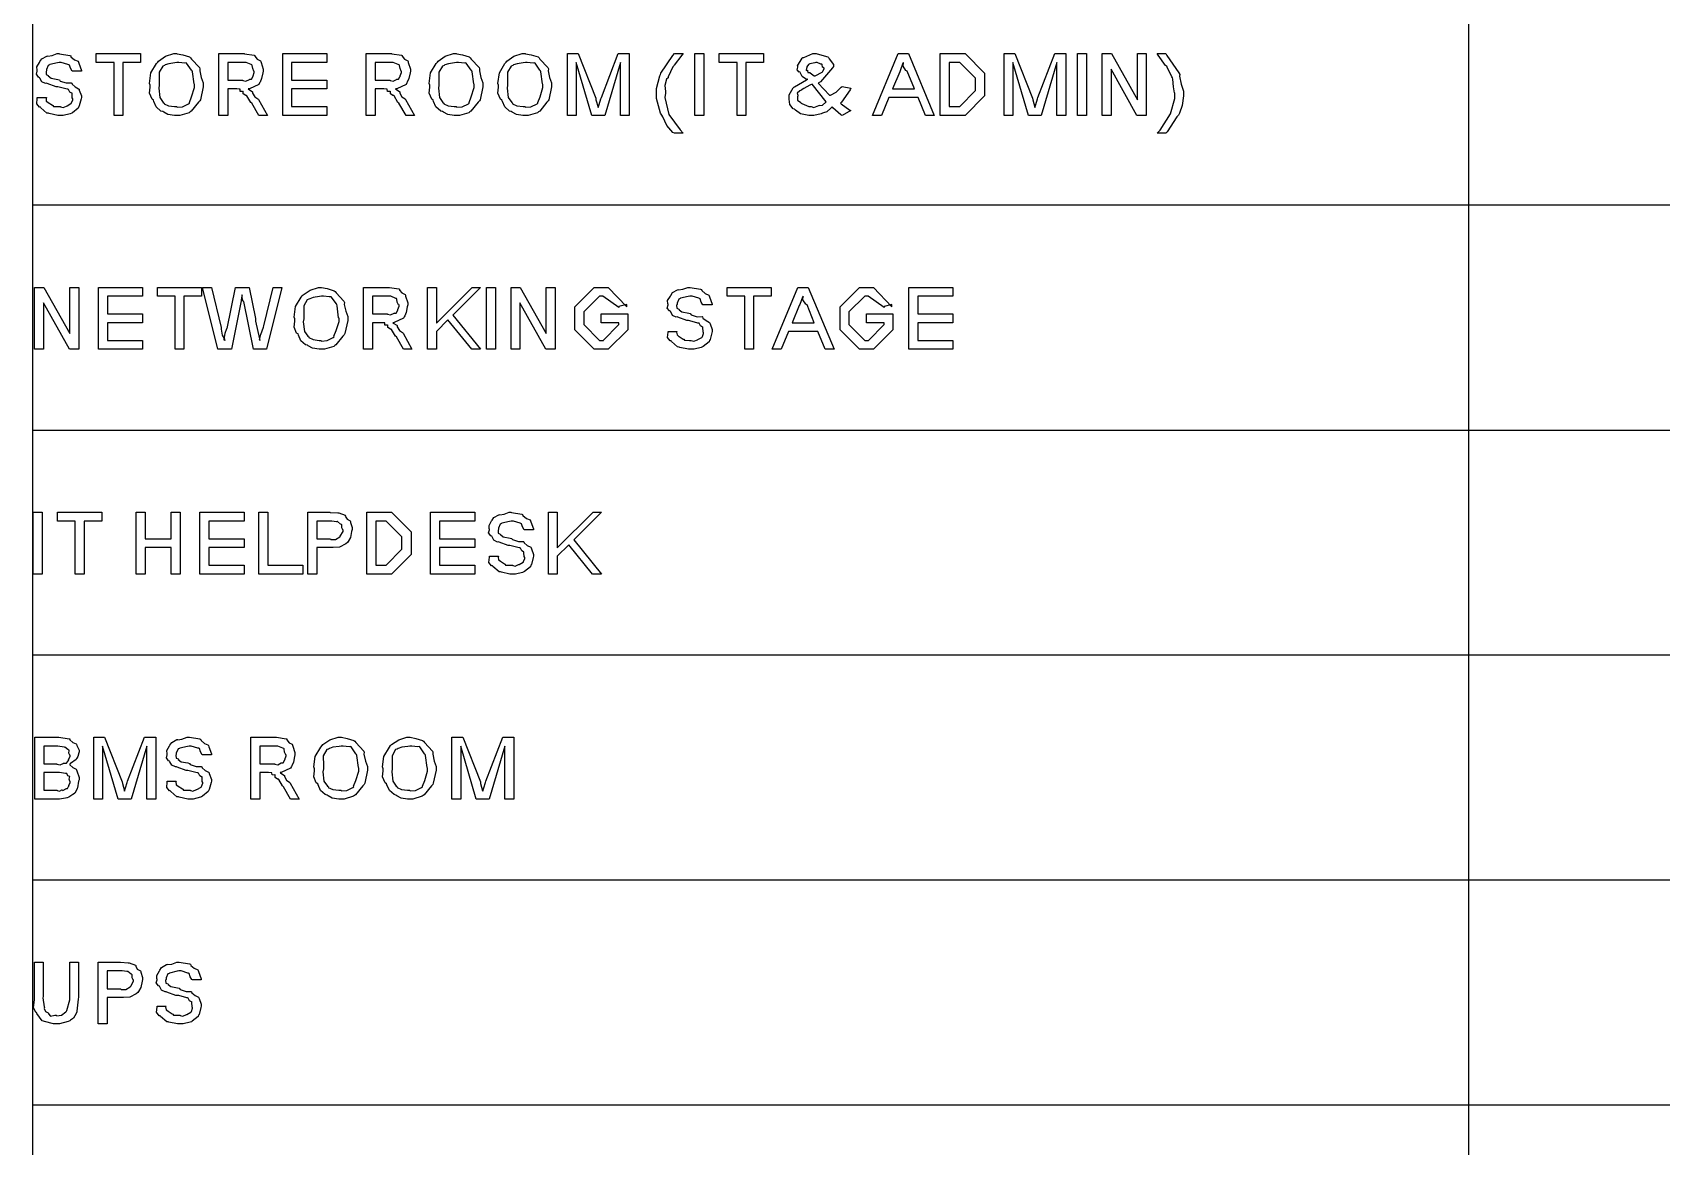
# Model space of a CAD drawing. Extents: x 0 to 23.4, y 0 to 16.5.
# Drawn here: x 19.233 to 21.089, y 9.223 to 10.491 of the extents above; entities that cross this region are included whole.
import ezdxf

# ---------------------------------------------------------------- set-up
doc = ezdxf.new("R2010")
doc.units = 0
doc.layers.get('0').update_dxf_attribs({"linetype": 'CONTINUOUS'})

msp = doc.modelspace()

# ---------------------------------------------------------------- linework, layer by layer
at = {"color": 0}
for points in [[(19.2335, 14.09), (19.2335, 8.75831)], [(20.8692, 14.09), (20.8692, 8.75831)], [(19.2335, 10.295), (22.1315, 10.295)], [(19.2335, 10.0388), (22.1315, 10.0388)], [(19.2335, 9.78276), (22.1315, 9.78276)], [(19.2335, 9.52664), (22.1315, 9.52664)], [(19.2335, 9.27051), (22.1315, 9.27051)]]:
    msp.add_lwpolyline(points, dxfattribs=at)
for points in [[(19.2389, 10.4172), (19.2492, 10.4172), (19.2488, 10.4163), (19.249, 10.4132), (19.251, 10.4119), (19.2512, 10.4115), (19.2512, 10.4115), (19.2561, 10.4085), (19.2567, 10.4083), (19.2574, 10.4071), (19.2633, 10.407), (19.2654, 10.407), (19.2654, 10.4067), (19.2682, 10.4059), (19.2722, 10.4077), (19.2728, 10.4078), (19.2728, 10.4078), (19.2772, 10.4104), (19.2775, 10.4106), (19.2775, 10.4106), (19.2779, 10.4112), (19.2793, 10.4149), (19.2793, 10.4161), (19.2787, 10.4162), (19.2785, 10.4219), (19.2785, 10.4224), (19.2781, 10.4222), (19.2758, 10.4234), (19.2743, 10.4265), (19.2736, 10.4267), (19.2729, 10.4267), (19.2636, 10.4292), (19.2622, 10.4295), (19.2603, 10.4295), (19.25, 10.4333), (19.2493, 10.4337), (19.2482, 10.4334), (19.244, 10.4354), (19.2419, 10.4393), (19.2415, 10.4399), (19.2404, 10.4404), (19.2379, 10.4438), (19.2389, 10.4473), (19.2389, 10.4484), (19.2387, 10.4484), (19.2383, 10.4523), (19.2414, 10.4574), (19.2419, 10.4582), (19.2419, 10.4582), (19.244, 10.4614), (19.2497, 10.4646), (19.2507, 10.4649), (19.2508, 10.4645), (19.2557, 10.4652), (19.2615, 10.4673), (19.2635, 10.4673), (19.2642, 10.4672), (19.276, 10.4653), (19.2769, 10.4649), (19.2772, 10.4636), (19.2813, 10.4603), (19.2853, 10.4586), (19.2858, 10.4577), (19.2862, 10.4565), (19.2892, 10.4483), (19.2893, 10.4473), (19.2793, 10.4473), (19.2785, 10.4474), (19.2767, 10.4506), (19.2754, 10.4543), (19.2747, 10.4547), (19.2737, 10.455), (19.2661, 10.4573), (19.2636, 10.4573), (19.2618, 10.4569), (19.2532, 10.455), (19.2526, 10.4545), (19.2512, 10.4539), (19.2492, 10.4493), (19.2492, 10.4477), (19.2488, 10.4469), (19.2489, 10.4436), (19.2511, 10.4425), (19.2515, 10.4421), (19.2514, 10.4419), (19.2547, 10.4395), (19.2624, 10.438), (19.2642, 10.4376), (19.2651, 10.4361), (19.2718, 10.4339), (19.2775, 10.434), (19.2782, 10.4337), (19.2785, 10.4325), (19.2821, 10.4294), (19.286, 10.4274), (19.2865, 10.4267), (19.2867, 10.4259), (19.2893, 10.4194), (19.2893, 10.4172), (19.2889, 10.4158), (19.2867, 10.4078), (19.2862, 10.407), (19.2856, 10.4054), (19.2789, 10.4001), (19.2781, 10.3996), (19.2765, 10.3989), (19.2685, 10.397), (19.2658, 10.397), (19.2622, 10.397), (19.2525, 10.399), (19.2515, 10.3994), (19.2497, 10.3996), (19.2429, 10.4055), (19.2424, 10.4063), (19.2414, 10.4063), (19.2382, 10.4103), (19.2389, 10.4162), (19.2389, 10.4172)], [(19.3263, 10.397), (19.3263, 10.4573), (19.3061, 10.4573), (19.3061, 10.4673), (19.3564, 10.4673), (19.3564, 10.4573), (19.3362, 10.4573), (19.3362, 10.397), (19.3263, 10.397)], [(19.3675, 10.4313), (19.3667, 10.4335), (19.3683, 10.4455), (19.3746, 10.4562), (19.376, 10.4577), (19.3769, 10.4589), (19.385, 10.4643), (19.3944, 10.4673), (19.3976, 10.4673), (19.3981, 10.4672), (19.4046, 10.466), (19.4124, 10.4635), (19.4135, 10.4627), (19.4146, 10.4612), (19.4235, 10.4516), (19.4242, 10.4501), (19.4239, 10.4479), (19.4256, 10.4402), (19.4278, 10.434), (19.4278, 10.4319), (19.4278, 10.4296), (19.4246, 10.4149), (19.4239, 10.4135), (19.4224, 10.4119), (19.4143, 10.4018), (19.4131, 10.4011), (19.4119, 10.4001), (19.4013, 10.397), (19.3976, 10.397), (19.3951, 10.397), (19.3876, 10.3981), (19.3829, 10.4008), (19.3818, 10.4015), (19.3797, 10.402), (19.3743, 10.4066), (19.3718, 10.413), (19.3712, 10.4143), (19.3696, 10.4154), (19.3667, 10.4222), (19.3675, 10.429), (19.3675, 10.4313)], [(19.4458, 10.397), (19.4458, 10.4673), (19.4747, 10.4673), (19.475, 10.4672), (19.4861, 10.4657), (19.4868, 10.4653), (19.4868, 10.4643), (19.4894, 10.461), (19.4931, 10.4592), (19.4936, 10.4584), (19.4938, 10.4571), (19.4961, 10.4498), (19.4961, 10.4473), (19.4957, 10.4453), (19.4944, 10.4389), (19.4926, 10.4348), (19.4921, 10.4339), (19.4913, 10.4322), (19.4807, 10.4274), (19.4792, 10.4271), (19.4796, 10.4267), (19.4836, 10.4242), (19.484, 10.4239), (19.484, 10.4225), (19.4865, 10.4183), (19.4901, 10.4159), (19.4907, 10.415), (19.501, 10.397), (19.4911, 10.397), (19.4832, 10.4109), (19.4821, 10.4118), (19.4776, 10.4193), (19.4772, 10.4198), (19.4764, 10.4197), (19.4735, 10.4215), (19.4735, 10.4243), (19.4732, 10.4245), (19.4726, 10.4242), (19.4701, 10.4243), (19.47, 10.4268), (19.4697, 10.4269), (19.4689, 10.4268), (19.466, 10.4271), (19.4651, 10.4271), (19.456, 10.4271), (19.456, 10.397), (19.4458, 10.397)], [(19.5185, 10.397), (19.5185, 10.4673), (19.5687, 10.4673), (19.5687, 10.4573), (19.5286, 10.4573), (19.5286, 10.4371), (19.5687, 10.4371), (19.5687, 10.4271), (19.5286, 10.4271), (19.5286, 10.407), (19.5687, 10.407), (19.5687, 10.397), (19.5185, 10.397)], [(19.6135, 10.397), (19.6135, 10.4673), (19.6424, 10.4673), (19.6428, 10.4672), (19.6537, 10.4657), (19.6546, 10.4653), (19.6544, 10.4643), (19.6572, 10.461), (19.6608, 10.4592), (19.6612, 10.4584), (19.6615, 10.4571), (19.6639, 10.4498), (19.6639, 10.4473), (19.6635, 10.4453), (19.6622, 10.4389), (19.6604, 10.4348), (19.6597, 10.4339), (19.659, 10.4322), (19.6483, 10.4274), (19.6469, 10.4271), (19.6472, 10.4267), (19.6514, 10.4242), (19.6517, 10.4239), (19.6517, 10.4225), (19.6543, 10.4183), (19.6579, 10.4159), (19.6585, 10.415), (19.6686, 10.397), (19.6589, 10.397), (19.6508, 10.4109), (19.6497, 10.4118), (19.6453, 10.4193), (19.645, 10.4198), (19.644, 10.4197), (19.6411, 10.4215), (19.6411, 10.4243), (19.6408, 10.4245), (19.6404, 10.4242), (19.6379, 10.4243), (19.6376, 10.4268), (19.6374, 10.4269), (19.6367, 10.4268), (19.6338, 10.4271), (19.6328, 10.4271), (19.6238, 10.4271), (19.6238, 10.397), (19.6135, 10.397)], [(19.6861, 10.4313), (19.6853, 10.4335), (19.6869, 10.4455), (19.6932, 10.4562), (19.6946, 10.4577), (19.6957, 10.4589), (19.7036, 10.4643), (19.7131, 10.4673), (19.7162, 10.4673), (19.7168, 10.4672), (19.7232, 10.466), (19.731, 10.4635), (19.7321, 10.4627), (19.7332, 10.4612), (19.7421, 10.4516), (19.7428, 10.4501), (19.7425, 10.4479), (19.7442, 10.4402), (19.7465, 10.434), (19.7465, 10.4319), (19.7464, 10.4296), (19.7432, 10.4149), (19.7425, 10.4135), (19.7411, 10.4119), (19.7329, 10.4018), (19.7317, 10.4011), (19.7306, 10.4001), (19.7199, 10.397), (19.7162, 10.397), (19.7138, 10.397), (19.7064, 10.3981), (19.7017, 10.4008), (19.7004, 10.4015), (19.6985, 10.402), (19.6929, 10.4066), (19.6904, 10.413), (19.6899, 10.4143), (19.6882, 10.4154), (19.6853, 10.4222), (19.6861, 10.429), (19.6861, 10.4313)], [(19.7644, 10.4313), (19.7636, 10.4335), (19.7653, 10.4455), (19.7715, 10.4562), (19.7729, 10.4577), (19.7739, 10.4589), (19.7819, 10.4643), (19.7914, 10.4673), (19.7946, 10.4673), (19.795, 10.4672), (19.8014, 10.466), (19.8093, 10.4635), (19.8104, 10.4627), (19.8115, 10.4612), (19.8204, 10.4516), (19.8211, 10.4501), (19.8207, 10.4479), (19.8224, 10.4402), (19.8247, 10.434), (19.8247, 10.4319), (19.8247, 10.4296), (19.8215, 10.4149), (19.8208, 10.4135), (19.8193, 10.4119), (19.8113, 10.4018), (19.81, 10.4011), (19.8087, 10.4001), (19.7981, 10.397), (19.7946, 10.397), (19.7921, 10.397), (19.7846, 10.3981), (19.7799, 10.4008), (19.7787, 10.4015), (19.7767, 10.402), (19.7713, 10.4066), (19.7687, 10.413), (19.7681, 10.4143), (19.7664, 10.4154), (19.7636, 10.4222), (19.7644, 10.429), (19.7644, 10.4313)], [(19.8428, 10.397), (19.8428, 10.4673), (19.8551, 10.4673), (19.875, 10.4165), (19.8753, 10.4148), (19.8778, 10.4064), (19.8779, 10.4059), (19.8779, 10.4059), (19.8789, 10.4096), (19.881, 10.416), (19.8814, 10.4172), (19.9007, 10.4673), (19.9132, 10.4673), (19.9132, 10.397), (19.9031, 10.397), (19.9031, 10.4573), (19.8853, 10.397), (19.8706, 10.397), (19.8529, 10.4573), (19.8529, 10.397), (19.8428, 10.397)], [(19.9647, 10.3768), (19.9628, 10.3777), (19.9561, 10.3855), (19.9514, 10.3955), (19.9504, 10.3974), (19.9489, 10.3994), (19.9444, 10.4164), (19.9444, 10.4222), (19.9444, 10.4275), (19.9481, 10.4419), (19.9489, 10.4436), (19.9493, 10.4452), (19.9628, 10.4653), (19.9647, 10.4673), (19.9747, 10.4673), (19.9731, 10.4656), (19.9644, 10.4541), (19.964, 10.4534), (19.9628, 10.4523), (19.9576, 10.4411), (19.9574, 10.4399), (19.9557, 10.4384), (19.9536, 10.4309), (19.9544, 10.4244), (19.9544, 10.4222), (19.9536, 10.4175), (19.9582, 10.3981), (19.9713, 10.3806), (19.9747, 10.3768), (19.9647, 10.3768)], [(19.9879, 10.397), (19.9879, 10.4673), (19.9982, 10.4673), (19.9982, 10.397), (19.9879, 10.397)], [(20.0361, 10.397), (20.0361, 10.4573), (20.0158, 10.4573), (20.0158, 10.4673), (20.0663, 10.4673), (20.0663, 10.4573), (20.0461, 10.4573), (20.0461, 10.397), (20.0361, 10.397)], [(20.1442, 10.4067), (20.1429, 10.4052), (20.1382, 10.4012), (20.1344, 10.3998), (20.1335, 10.3994), (20.1317, 10.3988), (20.1236, 10.397), (20.121, 10.397), (20.1178, 10.397), (20.1083, 10.3988), (20.1026, 10.4029), (20.1014, 10.4041), (20.0999, 10.4046), (20.0961, 10.4096), (20.0953, 10.4155), (20.0953, 10.4174), (20.0953, 10.4203), (20.0999, 10.4282), (20.1007, 10.4291), (20.1013, 10.4296), (20.115, 10.4376), (20.1168, 10.4382), (20.1153, 10.438), (20.11, 10.4412), (20.1079, 10.446), (20.1075, 10.4465), (20.1067, 10.4464), (20.1043, 10.4487), (20.1053, 10.4518), (20.1053, 10.4528), (20.1047, 10.4534), (20.1101, 10.4622), (20.1111, 10.4629), (20.1119, 10.4628), (20.1225, 10.4673), (20.1261, 10.4673), (20.1274, 10.4672), (20.1393, 10.4637), (20.1403, 10.4629), (20.1408, 10.4614), (20.1457, 10.4549), (20.1457, 10.4528), (20.1449, 10.4512), (20.1312, 10.4353), (20.1283, 10.4337), (20.1414, 10.42), (20.1425, 10.4199), (20.149, 10.4234), (20.1547, 10.429), (20.1557, 10.43), (20.1657, 10.428), (20.1649, 10.4261), (20.1551, 10.4121), (20.1539, 10.4109), (20.1546, 10.41), (20.1646, 10.403), (20.1657, 10.4024), (20.1557, 10.397), (20.1543, 10.3975), (20.1451, 10.4057), (20.1442, 10.4067)], [(20.1904, 10.397), (20.2197, 10.4673), (20.2314, 10.4673), (20.2607, 10.397), (20.2507, 10.397), (20.2422, 10.4172), (20.2089, 10.4172), (20.2004, 10.397), (20.1904, 10.397)], [(20.2675, 10.397), (20.2675, 10.4673), (20.2885, 10.4673), (20.2957, 10.4673), (20.3178, 10.4452), (20.3178, 10.4326), (20.3178, 10.4191), (20.2957, 10.397), (20.2896, 10.397), (20.2675, 10.397)], [(20.3401, 10.397), (20.3401, 10.4673), (20.3525, 10.4673), (20.3725, 10.4165), (20.3728, 10.4148), (20.3751, 10.4064), (20.3753, 10.4059), (20.3753, 10.4059), (20.3762, 10.4096), (20.3783, 10.416), (20.3788, 10.4172), (20.3981, 10.4673), (20.4107, 10.4673), (20.4107, 10.397), (20.4004, 10.397), (20.4004, 10.4573), (20.3826, 10.397), (20.3679, 10.397), (20.3503, 10.4573), (20.3503, 10.397), (20.3401, 10.397)], [(20.4239, 10.397), (20.4239, 10.4673), (20.4342, 10.4673), (20.4342, 10.397), (20.4239, 10.397)], [(20.4519, 10.397), (20.4519, 10.4673), (20.4625, 10.4673), (20.4922, 10.4148), (20.4922, 10.4673), (20.5022, 10.4673), (20.5022, 10.397), (20.4915, 10.397), (20.4621, 10.4497), (20.4621, 10.397), (20.4519, 10.397)], [(20.5246, 10.3768), (20.5146, 10.3768), (20.5179, 10.38), (20.5297, 10.3986), (20.5347, 10.4163), (20.5347, 10.4222), (20.5342, 10.4227), (20.5332, 10.4295), (20.5324, 10.4383), (20.5319, 10.4397), (20.5313, 10.4408), (20.5261, 10.4521), (20.5254, 10.4532), (20.524, 10.4539), (20.5158, 10.4657), (20.5146, 10.4673), (20.5246, 10.4673), (20.5256, 10.4653), (20.5394, 10.4456), (20.5404, 10.4436), (20.5401, 10.4415), (20.5421, 10.4326), (20.5447, 10.4247), (20.5447, 10.4222), (20.5444, 10.4191), (20.5429, 10.4082), (20.5399, 10.3994), (20.5389, 10.3974), (20.5369, 10.3955), (20.526, 10.3783), (20.5246, 10.3768)], [(19.3778, 10.4313), (19.3772, 10.428), (19.3783, 10.4172), (19.3824, 10.4116), (19.3833, 10.4109), (19.3833, 10.4103), (19.3882, 10.4079), (19.3953, 10.407), (19.3976, 10.407), (19.3981, 10.4063), (19.4042, 10.4067), (19.4112, 10.4102), (19.4122, 10.4109), (19.4121, 10.4116), (19.4147, 10.4182), (19.4179, 10.4287), (19.4179, 10.4321), (19.4174, 10.4328), (19.4157, 10.4465), (19.4153, 10.4477), (19.4147, 10.4484), (19.409, 10.4565), (19.4083, 10.4567), (19.4068, 10.4564), (19.4001, 10.4573), (19.3979, 10.4573), (19.3956, 10.4569), (19.3886, 10.4558), (19.3846, 10.4544), (19.3836, 10.4538), (19.3817, 10.4532), (19.3776, 10.4463), (19.3778, 10.4351), (19.3778, 10.4313)], [(19.456, 10.4371), (19.4732, 10.4371), (19.4732, 10.4367), (19.4765, 10.4359), (19.4806, 10.438), (19.481, 10.4382), (19.481, 10.4382), (19.4828, 10.4381), (19.4846, 10.4415), (19.4849, 10.4419), (19.4846, 10.442), (19.4861, 10.446), (19.4861, 10.4473), (19.4857, 10.4474), (19.4843, 10.4503), (19.4837, 10.454), (19.4833, 10.4545), (19.4824, 10.4548), (19.4767, 10.4573), (19.4749, 10.4573), (19.456, 10.4573), (19.456, 10.4371)], [(19.6238, 10.4371), (19.6408, 10.4371), (19.6408, 10.4367), (19.6443, 10.4359), (19.6482, 10.438), (19.6486, 10.4382), (19.6486, 10.4382), (19.6504, 10.4381), (19.6524, 10.4415), (19.6525, 10.4419), (19.6524, 10.442), (19.6539, 10.446), (19.6539, 10.4473), (19.6533, 10.4474), (19.6521, 10.4503), (19.6515, 10.454), (19.6511, 10.4545), (19.6501, 10.4548), (19.6444, 10.4573), (19.6426, 10.4573), (19.6238, 10.4573), (19.6238, 10.4371)], [(19.6964, 10.4313), (19.6958, 10.428), (19.6969, 10.4172), (19.701, 10.4116), (19.7019, 10.4109), (19.7019, 10.4103), (19.7068, 10.4079), (19.7139, 10.407), (19.7162, 10.407), (19.7167, 10.4063), (19.7228, 10.4067), (19.7299, 10.4102), (19.7308, 10.4109), (19.7307, 10.4116), (19.7333, 10.4182), (19.7365, 10.4287), (19.7365, 10.4321), (19.7361, 10.4328), (19.7343, 10.4465), (19.7339, 10.4477), (19.7333, 10.4484), (19.7276, 10.4565), (19.7269, 10.4567), (19.7254, 10.4564), (19.7188, 10.4573), (19.7165, 10.4573), (19.7142, 10.4569), (19.7072, 10.4558), (19.7032, 10.4544), (19.7022, 10.4538), (19.7003, 10.4532), (19.6963, 10.4463), (19.6964, 10.4351), (19.6964, 10.4313)], [(19.7746, 10.4313), (19.774, 10.428), (19.7753, 10.4172), (19.7793, 10.4116), (19.7803, 10.4109), (19.7803, 10.4103), (19.7851, 10.4079), (19.7922, 10.407), (19.7946, 10.407), (19.795, 10.4063), (19.8011, 10.4067), (19.8082, 10.4102), (19.8092, 10.4109), (19.809, 10.4116), (19.8117, 10.4182), (19.8147, 10.4287), (19.8147, 10.4321), (19.8143, 10.4328), (19.8126, 10.4465), (19.8122, 10.4477), (19.8115, 10.4484), (19.806, 10.4565), (19.8053, 10.4567), (19.8038, 10.4564), (19.7971, 10.4573), (19.7949, 10.4573), (19.7925, 10.4569), (19.7854, 10.4558), (19.7815, 10.4544), (19.7806, 10.4538), (19.7785, 10.4532), (19.7746, 10.4463), (19.7746, 10.4351), (19.7746, 10.4313)], [(20.1238, 10.4419), (20.1249, 10.4421), (20.1329, 10.4461), (20.1333, 10.4465), (20.1333, 10.4465), (20.1336, 10.4475), (20.1354, 10.45), (20.1354, 10.4508), (20.1351, 10.4506), (20.1332, 10.4518), (20.1331, 10.4551), (20.1326, 10.4553), (20.1314, 10.4555), (20.1271, 10.4573), (20.1257, 10.4573), (20.1247, 10.4569), (20.1188, 10.4557), (20.1183, 10.4553), (20.1174, 10.455), (20.1156, 10.4522), (20.1156, 10.4512), (20.1153, 10.4506), (20.1149, 10.4483), (20.1163, 10.4486), (20.1164, 10.4484), (20.1161, 10.4479), (20.1167, 10.4458), (20.119, 10.4457), (20.1194, 10.4454), (20.1238, 10.4419)], [(20.2129, 10.4271), (20.2381, 10.4271), (20.2299, 10.4473), (20.2283, 10.448), (20.2253, 10.4532), (20.2256, 10.4571), (20.2256, 10.4573), (20.2247, 10.4563), (20.2217, 10.4478), (20.2213, 10.4467), (20.2129, 10.4271)], [(20.2776, 10.407), (20.2889, 10.407), (20.2896, 10.407), (20.3078, 10.4252), (20.3078, 10.4326), (20.3078, 10.4393), (20.2896, 10.4573), (20.2889, 10.4573), (20.2776, 10.4573), (20.2776, 10.407)], [(20.1376, 10.4124), (20.1214, 10.4326), (20.119, 10.4314), (20.1119, 10.4278), (20.1092, 10.4259), (20.1086, 10.4254), (20.1074, 10.425), (20.1044, 10.4222), (20.1053, 10.4199), (20.1053, 10.4191), (20.1047, 10.4182), (20.105, 10.4142), (20.1086, 10.4118), (20.1092, 10.4111), (20.1099, 10.4104), (20.1178, 10.407), (20.1206, 10.407), (20.1206, 10.407), (20.1236, 10.4061), (20.129, 10.4083), (20.1299, 10.4085), (20.1299, 10.4083), (20.1335, 10.4088), (20.1372, 10.412), (20.1376, 10.4124)], [(19.2358, 10.1309), (19.2358, 10.2012), (19.2464, 10.2012), (19.2761, 10.1487), (19.2761, 10.2012), (19.2861, 10.2012), (19.2861, 10.1309), (19.2756, 10.1309), (19.246, 10.1836), (19.246, 10.1309), (19.2358, 10.1309)], [(19.3085, 10.1309), (19.3085, 10.2012), (19.3589, 10.2012), (19.3589, 10.1912), (19.3187, 10.1912), (19.3187, 10.171), (19.3589, 10.171), (19.3589, 10.161), (19.3187, 10.161), (19.3187, 10.1408), (19.3589, 10.1408), (19.3589, 10.1309), (19.3085, 10.1309)], [(19.3958, 10.1309), (19.3958, 10.1912), (19.3757, 10.1912), (19.3757, 10.2012), (19.426, 10.2012), (19.426, 10.1912), (19.4058, 10.1912), (19.4058, 10.1309), (19.3958, 10.1309)], [(19.4446, 10.1309), (19.4272, 10.2012), (19.4372, 10.2012), (19.4485, 10.1556), (19.4482, 10.1535), (19.4494, 10.1469), (19.4521, 10.1421), (19.4524, 10.1408), (19.4518, 10.142), (19.4528, 10.1489), (19.4549, 10.1542), (19.455, 10.1545), (19.4646, 10.2012), (19.4801, 10.2012), (19.4874, 10.1656), (19.4874, 10.1628), (19.4921, 10.1427), (19.4925, 10.1408), (19.4921, 10.1413), (19.4935, 10.1476), (19.4965, 10.1559), (19.4968, 10.1573), (19.5076, 10.2012), (19.5176, 10.2012), (19.5001, 10.1309), (19.4851, 10.1309), (19.474, 10.1851), (19.4735, 10.1852), (19.4722, 10.1889), (19.4724, 10.1926), (19.4724, 10.1927), (19.4719, 10.1917), (19.4711, 10.1866), (19.471, 10.186), (19.46, 10.1309), (19.4446, 10.1309)], [(19.5322, 10.1652), (19.5314, 10.1674), (19.5331, 10.1794), (19.5393, 10.1901), (19.5407, 10.1916), (19.5417, 10.1928), (19.5497, 10.1981), (19.5592, 10.2012), (19.5624, 10.2012), (19.5628, 10.2011), (19.5692, 10.1999), (19.5771, 10.1974), (19.5782, 10.1966), (19.5793, 10.195), (19.5882, 10.1854), (19.5889, 10.184), (19.5886, 10.1818), (19.5903, 10.174), (19.5925, 10.1679), (19.5925, 10.1658), (19.5925, 10.1635), (19.5893, 10.1488), (19.5886, 10.1473), (19.5871, 10.1458), (19.579, 10.1357), (19.5778, 10.135), (19.5767, 10.134), (19.566, 10.1309), (19.5624, 10.1309), (19.5599, 10.1309), (19.5524, 10.132), (19.5476, 10.1347), (19.5465, 10.1354), (19.5444, 10.1358), (19.539, 10.1405), (19.5365, 10.1469), (19.536, 10.1482), (19.5342, 10.1492), (19.5314, 10.156), (19.5322, 10.1629), (19.5322, 10.1652)], [(19.5424, 10.1652), (19.5419, 10.1619), (19.5431, 10.1511), (19.5471, 10.1455), (19.5481, 10.1448), (19.5481, 10.1441), (19.5531, 10.1418), (19.56, 10.1408), (19.5624, 10.1408), (19.5628, 10.1401), (19.5689, 10.1406), (19.576, 10.1441), (19.5769, 10.1448), (19.5768, 10.1455), (19.5794, 10.1521), (19.5826, 10.1625), (19.5826, 10.166), (19.5821, 10.1667), (19.5806, 10.1803), (19.5801, 10.1816), (19.5796, 10.1823), (19.5738, 10.1904), (19.5731, 10.1905), (19.5715, 10.1903), (19.5649, 10.1912), (19.5626, 10.1912), (19.5603, 10.1908), (19.5533, 10.1897), (19.5493, 10.1883), (19.5483, 10.1877), (19.5464, 10.1871), (19.5424, 10.1802), (19.5424, 10.1689), (19.5424, 10.1652)], [(19.6106, 10.1309), (19.6106, 10.2012), (19.6394, 10.2012), (19.6399, 10.2011), (19.6508, 10.1995), (19.6515, 10.1992), (19.6515, 10.1982), (19.6543, 10.1949), (19.6579, 10.1931), (19.6583, 10.1923), (19.6585, 10.191), (19.661, 10.1837), (19.661, 10.1812), (19.6604, 10.1791), (19.6592, 10.1727), (19.6575, 10.1687), (19.6568, 10.1678), (19.656, 10.1661), (19.6454, 10.1612), (19.644, 10.161), (19.6443, 10.1605), (19.6485, 10.158), (19.6487, 10.1578), (19.6487, 10.1564), (19.6513, 10.1522), (19.655, 10.1498), (19.6556, 10.1489), (19.6657, 10.1309), (19.656, 10.1309), (19.6479, 10.1448), (19.6468, 10.1457), (19.6424, 10.1532), (19.6421, 10.1537), (19.6411, 10.1535), (19.6382, 10.1554), (19.6382, 10.1582), (19.6379, 10.1584), (19.6374, 10.158), (19.6349, 10.1582), (19.6347, 10.1607), (19.6344, 10.1608), (19.6338, 10.1607), (19.6308, 10.161), (19.6299, 10.161), (19.6208, 10.161), (19.6208, 10.1309), (19.6106, 10.1309)], [(19.6208, 10.171), (19.6379, 10.171), (19.6379, 10.1706), (19.6414, 10.1698), (19.6453, 10.1719), (19.6457, 10.1721), (19.6457, 10.172), (19.6475, 10.172), (19.6494, 10.1754), (19.6496, 10.1758), (19.6494, 10.1759), (19.651, 10.1799), (19.651, 10.1812), (19.6504, 10.1813), (19.649, 10.1842), (19.6486, 10.1879), (19.6481, 10.1884), (19.6472, 10.1887), (19.6415, 10.1912), (19.6396, 10.1912), (19.6208, 10.1912), (19.6208, 10.171)], [(19.6833, 10.1309), (19.6833, 10.2012), (19.6935, 10.2012), (19.6935, 10.1606), (19.7343, 10.2012), (19.7436, 10.2012), (19.7121, 10.1697), (19.7436, 10.1309), (19.7339, 10.1309), (19.7065, 10.1641), (19.6935, 10.151), (19.6935, 10.1309), (19.6833, 10.1309)], [(19.7504, 10.1309), (19.7504, 10.2012), (19.7607, 10.2012), (19.7607, 10.1309), (19.7504, 10.1309)], [(19.7785, 10.1309), (19.7785, 10.2012), (19.789, 10.2012), (19.8187, 10.1487), (19.8187, 10.2012), (19.8288, 10.2012), (19.8288, 10.1309), (19.8182, 10.1309), (19.7886, 10.1836), (19.7886, 10.1309), (19.7785, 10.1309)], [(19.8812, 10.161), (19.8812, 10.171), (19.9115, 10.171), (19.9115, 10.153), (19.8893, 10.1309), (19.8846, 10.1309), (19.8733, 10.1309), (19.8511, 10.153), (19.8511, 10.1658), (19.8511, 10.179), (19.8733, 10.2012), (19.8838, 10.2012), (19.8892, 10.2012), (19.9104, 10.179), (19.9104, 10.1816), (19.9013, 10.1795), (19.9013, 10.1782), (19.8831, 10.1912), (19.8835, 10.1912), (19.8793, 10.1912), (19.8614, 10.1732), (19.8614, 10.166), (19.8614, 10.1591), (19.8793, 10.1408), (19.8838, 10.1408), (19.8835, 10.1408), (19.9015, 10.1591), (19.9015, 10.161), (19.8812, 10.161)], [(19.9575, 10.151), (19.9676, 10.151), (19.9672, 10.1502), (19.9676, 10.1471), (19.9694, 10.1458), (19.9699, 10.1454), (19.9699, 10.1454), (19.9746, 10.1424), (19.9753, 10.1421), (19.976, 10.141), (19.9819, 10.1408), (19.9839, 10.1408), (19.9839, 10.1406), (19.9867, 10.1398), (19.9908, 10.1416), (19.9914, 10.1417), (19.9914, 10.1417), (19.9958, 10.1443), (19.9961, 10.1445), (19.9961, 10.1445), (19.9965, 10.1451), (19.9978, 10.1488), (19.9978, 10.15), (19.9974, 10.1501), (19.9971, 10.1558), (19.9969, 10.1563), (19.9965, 10.156), (19.9943, 10.1573), (19.9928, 10.1604), (19.9922, 10.1606), (19.9915, 10.1606), (19.9821, 10.1631), (19.9807, 10.1634), (19.9787, 10.1634), (19.9685, 10.1672), (19.9679, 10.1675), (19.9667, 10.1673), (19.9625, 10.1693), (19.9606, 10.1732), (19.9601, 10.1738), (19.9589, 10.1743), (19.9565, 10.1777), (19.9575, 10.1812), (19.9575, 10.1823), (19.9572, 10.1823), (19.9569, 10.1861), (19.96, 10.1913), (19.9606, 10.1921), (19.9606, 10.1921), (19.9625, 10.1953), (19.9682, 10.1985), (19.9692, 10.1988), (19.9693, 10.1984), (19.9742, 10.1991), (19.98, 10.2012), (19.9819, 10.2012), (19.9826, 10.2011), (19.9944, 10.1992), (19.9954, 10.1988), (19.9958, 10.1975), (19.9997, 10.1942), (20.0038, 10.1924), (20.0043, 10.1916), (20.0047, 10.1904), (20.0078, 10.1822), (20.0078, 10.1812), (19.9978, 10.1812), (19.9971, 10.1813), (19.9953, 10.1845), (19.9939, 10.1882), (19.9933, 10.1886), (19.9924, 10.1889), (19.9847, 10.1912), (19.9822, 10.1912), (19.9804, 10.1908), (19.9717, 10.1889), (19.9711, 10.1884), (19.9697, 10.1878), (19.9676, 10.1832), (19.9676, 10.1816), (19.9672, 10.1808), (19.9675, 10.1775), (19.9696, 10.1764), (19.97, 10.176), (19.97, 10.1758), (19.9732, 10.1733), (19.981, 10.1719), (19.9826, 10.1714), (19.9837, 10.17), (19.9904, 10.1678), (19.9961, 10.1679), (19.9968, 10.1675), (19.9971, 10.1663), (20.0007, 10.1633), (20.0046, 10.1613), (20.005, 10.1606), (20.0053, 10.1598), (20.0078, 10.1533), (20.0078, 10.151), (20.0074, 10.1496), (20.0053, 10.1417), (20.0047, 10.1408), (20.0042, 10.1393), (19.9974, 10.134), (19.9965, 10.1335), (19.995, 10.1328), (19.9871, 10.1309), (19.9844, 10.1309), (19.9808, 10.1309), (19.971, 10.1329), (19.97, 10.1332), (19.9683, 10.1335), (19.9615, 10.1394), (19.961, 10.1402), (19.9599, 10.1402), (19.9567, 10.1442), (19.9575, 10.1501), (19.9575, 10.151)], [(20.0449, 10.1309), (20.0449, 10.1912), (20.0246, 10.1912), (20.0246, 10.2012), (20.075, 10.2012), (20.075, 10.1912), (20.0549, 10.1912), (20.0549, 10.1309), (20.0449, 10.1309)], [(20.0761, 10.1309), (20.1054, 10.2012), (20.1172, 10.2012), (20.1465, 10.1309), (20.1365, 10.1309), (20.1281, 10.151), (20.0946, 10.151), (20.0861, 10.1309), (20.0761, 10.1309)], [(20.0987, 10.161), (20.1239, 10.161), (20.1157, 10.1812), (20.1142, 10.1819), (20.1111, 10.1871), (20.1114, 10.191), (20.1114, 10.1912), (20.1104, 10.1902), (20.1074, 10.1817), (20.1069, 10.1806), (20.0987, 10.161)], [(20.1835, 10.161), (20.1835, 10.171), (20.2136, 10.171), (20.2136, 10.153), (20.1915, 10.1309), (20.1868, 10.1309), (20.1754, 10.1309), (20.1533, 10.153), (20.1533, 10.1658), (20.1533, 10.179), (20.1754, 10.2012), (20.1858, 10.2012), (20.1913, 10.2012), (20.2125, 10.179), (20.2125, 10.1816), (20.2035, 10.1795), (20.2035, 10.1782), (20.1853, 10.1912), (20.1857, 10.1912), (20.1815, 10.1912), (20.1635, 10.1732), (20.1635, 10.166), (20.1635, 10.1591), (20.1815, 10.1408), (20.1858, 10.1408), (20.1857, 10.1408), (20.2036, 10.1591), (20.2036, 10.161), (20.1835, 10.161)], [(20.2317, 10.1309), (20.2317, 10.2012), (20.2819, 10.2012), (20.2819, 10.1912), (20.2418, 10.1912), (20.2418, 10.171), (20.2819, 10.171), (20.2819, 10.161), (20.2418, 10.161), (20.2418, 10.1408), (20.2819, 10.1408), (20.2819, 10.1309), (20.2317, 10.1309)], [(19.234, 9.87478), (19.234, 9.9451), (19.2443, 9.9451), (19.2443, 9.87478), (19.234, 9.87478)], [(19.2822, 9.87478), (19.2822, 9.93511), (19.2619, 9.93511), (19.2619, 9.9451), (19.3124, 9.9451), (19.3124, 9.93511), (19.2922, 9.93511), (19.2922, 9.87478), (19.2822, 9.87478)], [(19.3514, 9.87478), (19.3514, 9.9451), (19.3617, 9.9451), (19.3617, 9.91493), (19.3915, 9.91493), (19.3915, 9.9451), (19.4018, 9.9451), (19.4018, 9.87478), (19.3915, 9.87478), (19.3915, 9.90494), (19.3617, 9.90494), (19.3617, 9.87478), (19.3514, 9.87478)], [(19.424, 9.87478), (19.424, 9.9451), (19.4744, 9.9451), (19.4744, 9.93511), (19.4343, 9.93511), (19.4343, 9.91493), (19.4744, 9.91493), (19.4744, 9.90494), (19.4343, 9.90494), (19.4343, 9.88476), (19.4744, 9.88476), (19.4744, 9.87478), (19.424, 9.87478)], [(19.4911, 9.87478), (19.4911, 9.9451), (19.5014, 9.9451), (19.5014, 9.88476), (19.5415, 9.88476), (19.5415, 9.87478), (19.4911, 9.87478)], [(19.5471, 9.87478), (19.5471, 9.9451), (19.5721, 9.9451), (19.5725, 9.94504), (19.5814, 9.94456), (19.5821, 9.94444), (19.5825, 9.94433), (19.5896, 9.94185), (19.59, 9.9414), (19.5897, 9.94054), (19.5917, 9.93718), (19.5951, 9.93544), (19.5956, 9.93468), (19.5956, 9.93365), (19.5975, 9.92763), (19.5975, 9.92557), (19.5969, 9.92339), (19.5956, 9.91639), (19.5931, 9.91183), (19.5922, 9.91081), (19.5903, 9.90918), (19.5832, 9.90539), (19.576, 9.90494), (19.5736, 9.90494), (19.5574, 9.90494), (19.5574, 9.87478), (19.5471, 9.87478)], [(19.5574, 9.91493), (19.5729, 9.91493), (19.5733, 9.91417), (19.5786, 9.91407), (19.5835, 9.9171), (19.584, 9.91754), (19.584, 9.91792), (19.5872, 9.92333), (19.5872, 9.92513), (19.5869, 9.92513), (19.5857, 9.9274), (19.5856, 9.93083), (19.5853, 9.93121), (19.5844, 9.93158), (19.5808, 9.93457), (19.5803, 9.93468), (19.5799, 9.9344), (19.5744, 9.93511), (19.5726, 9.93511), (19.5574, 9.93511), (19.5574, 9.91493)], [(19.6142, 9.87478), (19.6142, 9.9451), (19.635, 9.9451), (19.6424, 9.9451), (19.6646, 9.92296), (19.6646, 9.91038), (19.6646, 9.89692), (19.6424, 9.87478), (19.6364, 9.87478), (19.6142, 9.87478)], [(19.6244, 9.88476), (19.6357, 9.88476), (19.6364, 9.88476), (19.6543, 9.903), (19.6543, 9.91038), (19.6543, 9.9171), (19.6364, 9.93511), (19.6357, 9.93511), (19.6244, 9.93511), (19.6244, 9.88476)], [(19.6868, 9.87478), (19.6868, 9.9451), (19.7372, 9.9451), (19.7372, 9.93511), (19.6971, 9.93511), (19.6971, 9.91493), (19.7372, 9.91493), (19.7372, 9.90494), (19.6971, 9.90494), (19.6971, 9.88476), (19.7372, 9.88476), (19.7372, 9.87478), (19.6868, 9.87478)], [(19.754, 9.89497), (19.7642, 9.89497), (19.7638, 9.89415), (19.7642, 9.891), (19.766, 9.88971), (19.7664, 9.88932), (19.7664, 9.88932), (19.7711, 9.88629), (19.7718, 9.88607), (19.7724, 9.88493), (19.7785, 9.88476), (19.7804, 9.88476), (19.7804, 9.88456), (19.7832, 9.88374), (19.7872, 9.88553), (19.7878, 9.88564), (19.7878, 9.88564), (19.7924, 9.88818), (19.7926, 9.88846), (19.7926, 9.88846), (19.7929, 9.889), (19.7942, 9.89268), (19.7942, 9.89388), (19.7936, 9.89399), (19.7933, 9.89974), (19.7932, 9.90018), (19.7929, 9.90001), (19.7907, 9.90126), (19.7892, 9.90429), (19.7885, 9.90451), (19.7878, 9.90451), (19.7786, 9.90701), (19.7772, 9.90733), (19.7753, 9.90733), (19.765, 9.91114), (19.7644, 9.91146), (19.7632, 9.91124), (19.759, 9.91325), (19.7569, 9.91715), (19.7565, 9.91775), (19.7554, 9.91818), (19.7529, 9.92165), (19.754, 9.92507), (19.754, 9.92622), (19.7538, 9.92622), (19.7535, 9.93007), (19.7564, 9.93522), (19.7569, 9.93599), (19.7569, 9.93599), (19.759, 9.93924), (19.7647, 9.94239), (19.7657, 9.94271), (19.7658, 9.94233), (19.7706, 9.94299), (19.7763, 9.9451), (19.7783, 9.9451), (19.779, 9.94504), (19.7907, 9.94314), (19.7917, 9.94271), (19.7921, 9.9414), (19.7961, 9.93815), (19.8003, 9.93636), (19.8008, 9.93554), (19.8012, 9.93435), (19.8043, 9.92611), (19.8043, 9.92513), (19.7942, 9.92513), (19.7935, 9.92524), (19.7917, 9.92839), (19.7904, 9.93212), (19.7897, 9.93251), (19.7888, 9.93278), (19.7813, 9.93511), (19.7787, 9.93511), (19.7768, 9.93474), (19.7682, 9.93278), (19.7676, 9.93229), (19.7663, 9.93175), (19.7642, 9.92714), (19.7642, 9.92557), (19.7638, 9.92469), (19.7639, 9.92139), (19.7661, 9.92036), (19.7665, 9.91992), (19.7664, 9.91976), (19.7697, 9.91726), (19.7774, 9.91581), (19.7792, 9.91536), (19.7803, 9.91396), (19.7869, 9.91174), (19.7926, 9.91178), (19.7932, 9.91146), (19.7935, 9.91026), (19.7971, 9.90717), (19.8011, 9.90522), (19.8015, 9.90451), (19.8018, 9.90369), (19.8043, 9.89719), (19.8043, 9.89497), (19.8039, 9.89356), (19.8018, 9.88558), (19.8012, 9.88476), (19.8006, 9.88319), (19.7939, 9.87787), (19.7931, 9.87739), (19.7915, 9.87674), (19.7835, 9.87478), (19.7808, 9.87478), (19.7772, 9.87478), (19.7675, 9.87679), (19.7665, 9.87717), (19.7649, 9.87739), (19.7579, 9.88336), (19.7575, 9.88411), (19.7564, 9.88411), (19.7532, 9.88807), (19.754, 9.89399), (19.754, 9.89497)], [(19.8211, 9.87478), (19.8211, 9.9451), (19.8312, 9.9451), (19.8312, 9.90451), (19.8721, 9.9451), (19.8814, 9.9451), (19.85, 9.91363), (19.8814, 9.87478), (19.8714, 9.87478), (19.8443, 9.90799), (19.8312, 9.89497), (19.8312, 9.87478), (19.8211, 9.87478)], [(19.2361, 9.61865), (19.2361, 9.68896), (19.2628, 9.68896), (19.2633, 9.68892), (19.275, 9.68733), (19.2758, 9.68701), (19.2758, 9.68593), (19.2792, 9.68294), (19.2831, 9.68164), (19.2836, 9.68093), (19.2839, 9.67974), (19.2864, 9.67432), (19.2864, 9.67247), (19.2861, 9.67111), (19.285, 9.66694), (19.284, 9.66521), (19.2836, 9.66465), (19.2831, 9.66368), (19.2767, 9.65918), (19.2758, 9.65881), (19.2758, 9.65767), (19.2793, 9.65457), (19.2832, 9.65272), (19.2836, 9.65186), (19.2839, 9.65061), (19.2864, 9.64312), (19.2864, 9.64057), (19.286, 9.63906), (19.2847, 9.63157), (19.2844, 9.63081), (19.284, 9.62939), (19.2818, 9.62522), (19.28, 9.62408), (19.2794, 9.62364), (19.2783, 9.62299), (19.2747, 9.62093), (19.2729, 9.62017), (19.2724, 9.61996), (19.2711, 9.61962), (19.264, 9.61865), (19.2617, 9.61865), (19.2361, 9.61865)], [(19.3032, 9.61865), (19.3032, 9.68896), (19.3156, 9.68896), (19.3356, 9.63818), (19.3358, 9.6365), (19.3382, 9.6281), (19.3383, 9.62756), (19.3383, 9.62756), (19.3393, 9.63124), (19.3414, 9.63764), (19.3418, 9.63883), (19.3611, 9.68896), (19.3738, 9.68896), (19.3738, 9.61865), (19.3635, 9.61865), (19.3635, 9.67899), (19.3457, 9.61865), (19.331, 9.61865), (19.3133, 9.67899), (19.3133, 9.61865), (19.3032, 9.61865)], [(19.3869, 9.63883), (19.3972, 9.63883), (19.3968, 9.63803), (19.3971, 9.63488), (19.399, 9.63357), (19.3993, 9.63319), (19.3993, 9.63319), (19.4042, 9.63015), (19.4047, 9.62993), (19.4054, 9.62879), (19.4115, 9.62864), (19.4135, 9.62864), (19.4135, 9.62842), (19.4162, 9.62761), (19.4203, 9.62939), (19.4208, 9.6295), (19.4208, 9.6295), (19.4254, 9.63206), (19.4256, 9.63232), (19.4256, 9.63232), (19.426, 9.63286), (19.4274, 9.63656), (19.4274, 9.63775), (19.4268, 9.63786), (19.4265, 9.64361), (19.4265, 9.64404), (19.4261, 9.64382), (19.4239, 9.64512), (19.4224, 9.64817), (19.4217, 9.64839), (19.421, 9.64839), (19.4117, 9.65087), (19.4103, 9.65121), (19.4083, 9.65121), (19.3981, 9.655), (19.3974, 9.65533), (19.3963, 9.65511), (19.3921, 9.65712), (19.39, 9.66103), (19.3896, 9.66163), (19.3885, 9.66206), (19.386, 9.66553), (19.3869, 9.66894), (19.3869, 9.67008), (19.3868, 9.67008), (19.3864, 9.67393), (19.3894, 9.6791), (19.39, 9.67985), (19.39, 9.67985), (19.3921, 9.68311), (19.3978, 9.68625), (19.3987, 9.68658), (19.3989, 9.68619), (19.4037, 9.68685), (19.4096, 9.68896), (19.4115, 9.68896), (19.4122, 9.68892), (19.424, 9.68701), (19.425, 9.68658), (19.4254, 9.68528), (19.4293, 9.68201), (19.4333, 9.68024), (19.4339, 9.67942), (19.4343, 9.67822), (19.4372, 9.66997), (19.4374, 9.669), (19.4274, 9.669), (19.4265, 9.66911), (19.4247, 9.67225), (19.4235, 9.676), (19.4228, 9.67637), (19.4218, 9.67665), (19.4142, 9.67899), (19.4117, 9.67899), (19.4099, 9.6786), (19.4013, 9.67665), (19.4007, 9.67617), (19.3993, 9.67563), (19.3972, 9.67101), (19.3972, 9.66943), (19.3968, 9.66857), (19.3969, 9.66525), (19.3992, 9.66422), (19.3996, 9.66379), (19.3994, 9.66363), (19.4028, 9.66114), (19.4104, 9.65967), (19.4122, 9.65924), (19.4132, 9.65782), (19.4199, 9.6556), (19.4256, 9.65565), (19.4262, 9.65533), (19.4265, 9.65414), (19.4301, 9.65104), (19.434, 9.64908), (19.4346, 9.64839), (19.4347, 9.64757), (19.4374, 9.64106), (19.4374, 9.63883), (19.4369, 9.63743), (19.4347, 9.62944), (19.4343, 9.62864), (19.4336, 9.62706), (19.4269, 9.62175), (19.4261, 9.62125), (19.4246, 9.62061), (19.4165, 9.61865), (19.4139, 9.61865), (19.4103, 9.61865), (19.4006, 9.62067), (19.3996, 9.62104), (19.3978, 9.62125), (19.391, 9.62722), (19.3904, 9.62799), (19.3894, 9.62799), (19.3863, 9.63194), (19.3869, 9.63786), (19.3869, 9.63883)], [(19.4821, 9.61865), (19.4821, 9.68896), (19.511, 9.68896), (19.5113, 9.68892), (19.5224, 9.68733), (19.5231, 9.68701), (19.5231, 9.68599), (19.5257, 9.68272), (19.5293, 9.68093), (19.5297, 9.68007), (19.53, 9.67876), (19.5324, 9.67144), (19.5324, 9.669), (19.5319, 9.66694), (19.5307, 9.66054), (19.5289, 9.65647), (19.5283, 9.65554), (19.5275, 9.65392), (19.5168, 9.64903), (19.5154, 9.64882), (19.5158, 9.64833), (19.5199, 9.64583), (19.5203, 9.64556), (19.5203, 9.64421), (19.5228, 9.63997), (19.5264, 9.63758), (19.5269, 9.63667), (19.5372, 9.61865), (19.5274, 9.61865), (19.5193, 9.63254), (19.5183, 9.63351), (19.5139, 9.64094), (19.5135, 9.64144), (19.5126, 9.64133), (19.5097, 9.64318), (19.5097, 9.646), (19.5094, 9.64621), (19.5089, 9.64583), (19.5064, 9.646), (19.5062, 9.64849), (19.506, 9.6486), (19.5051, 9.64849), (19.5022, 9.64882), (19.5014, 9.64882), (19.4922, 9.64882), (19.4922, 9.61865), (19.4821, 9.61865)], [(19.5547, 9.65294), (19.5539, 9.65522), (19.5556, 9.66721), (19.5618, 9.67785), (19.5632, 9.67942), (19.5642, 9.68061), (19.5722, 9.68593), (19.5817, 9.68896), (19.5849, 9.68896), (19.5853, 9.68892), (19.5917, 9.68772), (19.5994, 9.68517), (19.6007, 9.6844), (19.6018, 9.68283), (19.6107, 9.67324), (19.6114, 9.67182), (19.611, 9.66954), (19.6126, 9.66183), (19.615, 9.65565), (19.615, 9.6536), (19.6149, 9.65132), (19.6118, 9.63656), (19.6111, 9.63514), (19.6096, 9.63357), (19.6014, 9.62349), (19.6003, 9.62278), (19.599, 9.62175), (19.5883, 9.61865), (19.5849, 9.61865), (19.5824, 9.61865), (19.5749, 9.61979), (19.5701, 9.62244), (19.569, 9.62321), (19.5669, 9.62364), (19.5615, 9.62825), (19.559, 9.63471), (19.5583, 9.63601), (19.5567, 9.63704), (19.5539, 9.64382), (19.5547, 9.65067), (19.5547, 9.65294)], [(19.6329, 9.65294), (19.6321, 9.65522), (19.6338, 9.66721), (19.64, 9.67785), (19.6414, 9.67942), (19.6425, 9.68061), (19.6506, 9.68593), (19.66, 9.68896), (19.6632, 9.68896), (19.6636, 9.68892), (19.67, 9.68772), (19.6778, 9.68517), (19.679, 9.6844), (19.68, 9.68283), (19.689, 9.67324), (19.6896, 9.67182), (19.6893, 9.66954), (19.691, 9.66183), (19.6933, 9.65565), (19.6933, 9.6536), (19.6932, 9.65132), (19.69, 9.63656), (19.6894, 9.63514), (19.6879, 9.63357), (19.6797, 9.62349), (19.6786, 9.62278), (19.6774, 9.62175), (19.6667, 9.61865), (19.6632, 9.61865), (19.6607, 9.61865), (19.6532, 9.61979), (19.6485, 9.62244), (19.6474, 9.62321), (19.6453, 9.62364), (19.6399, 9.62825), (19.6372, 9.63471), (19.6367, 9.63601), (19.635, 9.63704), (19.6322, 9.64382), (19.6329, 9.65067), (19.6329, 9.65294)], [(19.7112, 9.61865), (19.7112, 9.68896), (19.7236, 9.68896), (19.7436, 9.63818), (19.7439, 9.6365), (19.7462, 9.6281), (19.7464, 9.62756), (19.7464, 9.62756), (19.7475, 9.63124), (19.7494, 9.63764), (19.7499, 9.63883), (19.7692, 9.68896), (19.7818, 9.68896), (19.7818, 9.61865), (19.7715, 9.61865), (19.7715, 9.67899), (19.7538, 9.61865), (19.739, 9.61865), (19.7215, 9.67899), (19.7215, 9.61865), (19.7112, 9.61865)], [(19.2462, 9.65881), (19.261, 9.65881), (19.2613, 9.65821), (19.2651, 9.6575), (19.269, 9.65956), (19.2694, 9.65967), (19.2696, 9.65935), (19.2722, 9.65929), (19.2743, 9.66254), (19.2747, 9.66292), (19.2743, 9.66314), (19.2764, 9.66738), (19.2764, 9.66878), (19.2761, 9.66872), (19.2749, 9.67079), (19.275, 9.67404), (19.2747, 9.67443), (19.2737, 9.67486), (19.2704, 9.67779), (19.2699, 9.6779), (19.2693, 9.67779), (19.2621, 9.67899), (19.2597, 9.67899), (19.2462, 9.67899), (19.2462, 9.65881)], [(19.4922, 9.65881), (19.5094, 9.65881), (19.5094, 9.65842), (19.5128, 9.65756), (19.5168, 9.65972), (19.5172, 9.65989), (19.5172, 9.65983), (19.519, 9.65978), (19.5208, 9.66319), (19.5211, 9.66357), (19.5208, 9.66368), (19.5224, 9.66769), (19.5224, 9.669), (19.5219, 9.66906), (19.5206, 9.67199), (19.52, 9.67572), (19.5196, 9.67617), (19.5186, 9.67649), (19.5129, 9.67899), (19.5111, 9.67899), (19.4922, 9.67899), (19.4922, 9.65881)], [(19.5649, 9.65294), (19.5643, 9.64968), (19.5654, 9.63889), (19.5696, 9.63325), (19.5706, 9.63254), (19.5704, 9.63194), (19.5754, 9.62961), (19.5825, 9.62864), (19.5849, 9.62864), (19.5853, 9.62793), (19.5914, 9.62836), (19.5985, 9.63189), (19.5994, 9.63254), (19.5992, 9.63325), (19.6019, 9.63992), (19.605, 9.65033), (19.605, 9.65381), (19.6046, 9.65446), (19.6029, 9.66812), (19.6025, 9.66943), (19.6018, 9.67008), (19.5963, 9.67822), (19.5956, 9.67833), (19.594, 9.67811), (19.5874, 9.67899), (19.5851, 9.67899), (19.5828, 9.6786), (19.5757, 9.67751), (19.5717, 9.67611), (19.5707, 9.67551), (19.5687, 9.67486), (19.5647, 9.66797), (19.5649, 9.65674), (19.5649, 9.65294)], [(19.6432, 9.65294), (19.6426, 9.64968), (19.6437, 9.63889), (19.6478, 9.63325), (19.6487, 9.63254), (19.6487, 9.63194), (19.6537, 9.62961), (19.6607, 9.62864), (19.6632, 9.62864), (19.6635, 9.62793), (19.6696, 9.62836), (19.6767, 9.63189), (19.6776, 9.63254), (19.6775, 9.63325), (19.6803, 9.63992), (19.6833, 9.65033), (19.6833, 9.65381), (19.6829, 9.65446), (19.6811, 9.66812), (19.6807, 9.66943), (19.6801, 9.67008), (19.6746, 9.67822), (19.6738, 9.67833), (19.6722, 9.67811), (19.6656, 9.67899), (19.6633, 9.67899), (19.661, 9.6786), (19.654, 9.67751), (19.65, 9.67611), (19.649, 9.67551), (19.6471, 9.67486), (19.6431, 9.66797), (19.6432, 9.65674), (19.6432, 9.65294)], [(19.2462, 9.62864), (19.2617, 9.62864), (19.2617, 9.62836), (19.264, 9.6275), (19.2669, 9.62901), (19.2674, 9.62907), (19.2674, 9.62907), (19.2681, 9.62836), (19.2715, 9.63043), (19.2718, 9.63058), (19.2718, 9.63058), (19.2731, 9.63049), (19.2749, 9.63351), (19.2751, 9.63385), (19.2749, 9.63406), (19.2764, 9.63764), (19.2764, 9.63883), (19.2761, 9.63883), (19.2751, 9.64111), (19.2758, 9.6441), (19.2758, 9.64447), (19.2756, 9.64426), (19.2736, 9.64501), (19.2724, 9.64763), (19.2718, 9.64774), (19.271, 9.64785), (19.2642, 9.64882), (19.2619, 9.64882), (19.2462, 9.64882), (19.2462, 9.62864)], [(19.2758, 9.43283), (19.2858, 9.43283), (19.2858, 9.3929), (19.2854, 9.39094), (19.284, 9.37728), (19.2838, 9.37619), (19.2832, 9.37435), (19.2803, 9.36897), (19.2768, 9.36686), (19.2758, 9.36621), (19.2742, 9.36529), (19.2642, 9.36253), (19.261, 9.36253), (19.2572, 9.36253), (19.2471, 9.36524), (19.2461, 9.36578), (19.2446, 9.3661), (19.2383, 9.37451), (19.2379, 9.37554), (19.2371, 9.37554), (19.2346, 9.3814), (19.2356, 9.39003), (19.2356, 9.3929), (19.2356, 9.43283), (19.2457, 9.43283), (19.2457, 9.39399), (19.2451, 9.39225), (19.2468, 9.38189), (19.2471, 9.38118), (19.2467, 9.38032), (19.2481, 9.3769), (19.2512, 9.37511), (19.2518, 9.37468), (19.2515, 9.37418), (19.254, 9.37153), (19.2588, 9.3725), (19.2603, 9.3725), (19.261, 9.37175), (19.2664, 9.3724), (19.2715, 9.37631), (19.2722, 9.37706), (19.2724, 9.37776), (19.2758, 9.38997), (19.2758, 9.39399), (19.2758, 9.43283)], [(19.3082, 9.36253), (19.3082, 9.43283), (19.3332, 9.43283), (19.3336, 9.43278), (19.3425, 9.43229), (19.3432, 9.43218), (19.3436, 9.43207), (19.3507, 9.42958), (19.3513, 9.42914), (19.351, 9.42828), (19.3528, 9.42492), (19.3563, 9.42318), (19.3567, 9.42242), (19.3567, 9.42139), (19.3586, 9.41536), (19.3586, 9.41331), (19.3582, 9.41114), (19.3567, 9.40414), (19.3542, 9.39958), (19.3533, 9.39854), (19.3514, 9.39692), (19.3443, 9.39312), (19.3371, 9.39268), (19.3347, 9.39268), (19.3185, 9.39268), (19.3185, 9.36253), (19.3082, 9.36253)], [(19.3754, 9.38271), (19.3856, 9.38271), (19.3851, 9.38189), (19.3856, 9.37875), (19.3874, 9.37744), (19.3878, 9.37706), (19.3878, 9.37706), (19.3925, 9.37403), (19.3932, 9.37381), (19.3939, 9.37267), (19.3999, 9.3725), (19.4018, 9.3725), (19.4018, 9.37229), (19.4046, 9.37147), (19.4088, 9.37326), (19.4092, 9.37338), (19.4092, 9.37338), (19.4138, 9.37592), (19.414, 9.37619), (19.414, 9.37619), (19.4144, 9.37674), (19.4157, 9.38043), (19.4157, 9.38162), (19.4153, 9.38172), (19.415, 9.38747), (19.4149, 9.38792), (19.4144, 9.38769), (19.4122, 9.389), (19.4107, 9.39204), (19.4101, 9.39225), (19.4094, 9.39225), (19.4, 9.39475), (19.3986, 9.39507), (19.3967, 9.39507), (19.3864, 9.39887), (19.3858, 9.39919), (19.3846, 9.39899), (19.3804, 9.40099), (19.3785, 9.40489), (19.3779, 9.40549), (19.3768, 9.40593), (19.3744, 9.4094), (19.3754, 9.41282), (19.3754, 9.41396), (19.3751, 9.41396), (19.3749, 9.41781), (19.3779, 9.42296), (19.3785, 9.42372), (19.3785, 9.42372), (19.3804, 9.42697), (19.3861, 9.43012), (19.3871, 9.43044), (19.3872, 9.43007), (19.3921, 9.43072), (19.3979, 9.43283), (19.3999, 9.43283), (19.4006, 9.43278), (19.4124, 9.43088), (19.4133, 9.43044), (19.4138, 9.42914), (19.4176, 9.42589), (19.4217, 9.4241), (19.4222, 9.42329), (19.4226, 9.4221), (19.4257, 9.41385), (19.4257, 9.41287), (19.4157, 9.41287), (19.415, 9.41297), (19.4132, 9.41613), (19.4118, 9.41986), (19.4112, 9.42025), (19.4103, 9.42051), (19.4026, 9.42285), (19.4001, 9.42285), (19.3983, 9.42247), (19.3896, 9.42051), (19.389, 9.42003), (19.3876, 9.41949), (19.3856, 9.41487), (19.3856, 9.41331), (19.3851, 9.41243), (19.3854, 9.40912), (19.3875, 9.4081), (19.3879, 9.40767), (19.3879, 9.4075), (19.3911, 9.405), (19.3987, 9.40354), (19.4006, 9.4031), (19.4017, 9.40169), (19.4083, 9.39947), (19.414, 9.39953), (19.4147, 9.39919), (19.415, 9.398), (19.4186, 9.39492), (19.4225, 9.39296), (19.4229, 9.39225), (19.4232, 9.39144), (19.4257, 9.38493), (19.4257, 9.38271), (19.4253, 9.38129), (19.4232, 9.37332), (19.4226, 9.3725), (19.4221, 9.37093), (19.4153, 9.36561), (19.4144, 9.36513), (19.4129, 9.36447), (19.405, 9.36253), (19.4022, 9.36253), (19.3987, 9.36253), (19.3889, 9.36453), (19.3879, 9.3649), (19.3863, 9.36513), (19.3794, 9.3711), (19.3789, 9.37185), (19.3778, 9.37185), (19.3746, 9.37582), (19.3754, 9.38172), (19.3754, 9.38271)], [(19.3185, 9.40267), (19.334, 9.40267), (19.3344, 9.40192), (19.3397, 9.40181), (19.3446, 9.40483), (19.3451, 9.40528), (19.3453, 9.40565), (19.3486, 9.41108), (19.3486, 9.41287), (19.3482, 9.41287), (19.3469, 9.41515), (19.3469, 9.41857), (19.3467, 9.41894), (19.3457, 9.41932), (19.3419, 9.42231), (19.3414, 9.42242), (19.341, 9.42215), (19.3356, 9.42285), (19.3339, 9.42285), (19.3185, 9.42285), (19.3185, 9.40267)]]:
    msp.add_lwpolyline(points, close=True, dxfattribs=at)

doc.saveas('drawing.dxf')
